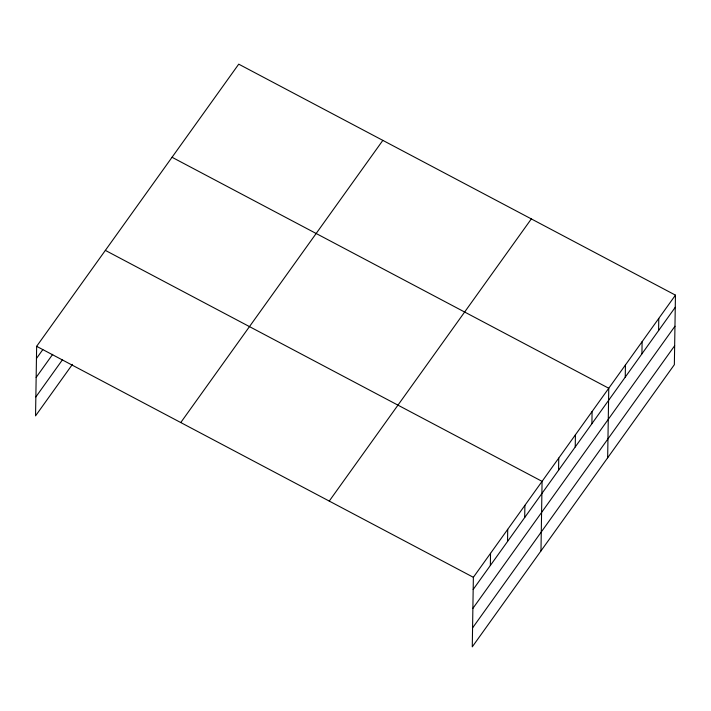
<?xml version="1.0" encoding="UTF-8"?>
<svg xmlns="http://www.w3.org/2000/svg" width="711" height="711" viewBox="0 0 711 711"><rect width="100%" height="100%" fill="white"/><g stroke="black" fill="none" stroke-linecap="round" stroke-linejoin="round"><path stroke-width="1.07" d="M675.45 295.136L473.366 577.305L472.273 646.841L674.357 364.672L675.45 295.136L238.727 64.159L36.643 346.328L35.55 415.864L72.451 364.343M490.35 565.485L490.537 553.318M507.53 541.506L507.716 529.331M524.7 517.519L524.896 505.352M540.982 550.901L542.075 481.365L105.352 250.388M558.553 470.255L558.748 458.088M575.226 446.979L575.421 434.803M591.899 423.703L592.085 411.527M607.665 457.786L608.758 388.25L172.044 157.273M625.245 377.141L625.431 364.974M641.917 353.865L642.104 341.689M658.59 330.588L658.777 318.412M36.448 358.495L42.811 349.616M36.154 377.425L52.694 354.336M35.843 396.934L62.568 359.624M180.763 422.547L382.847 140.378M329.246 501.077L531.33 218.917M473.171 589.472L675.254 307.303M472.877 608.403L674.961 326.233M472.566 627.911L674.659 345.742M36.643 346.328L473.366 577.305"/></g></svg>
